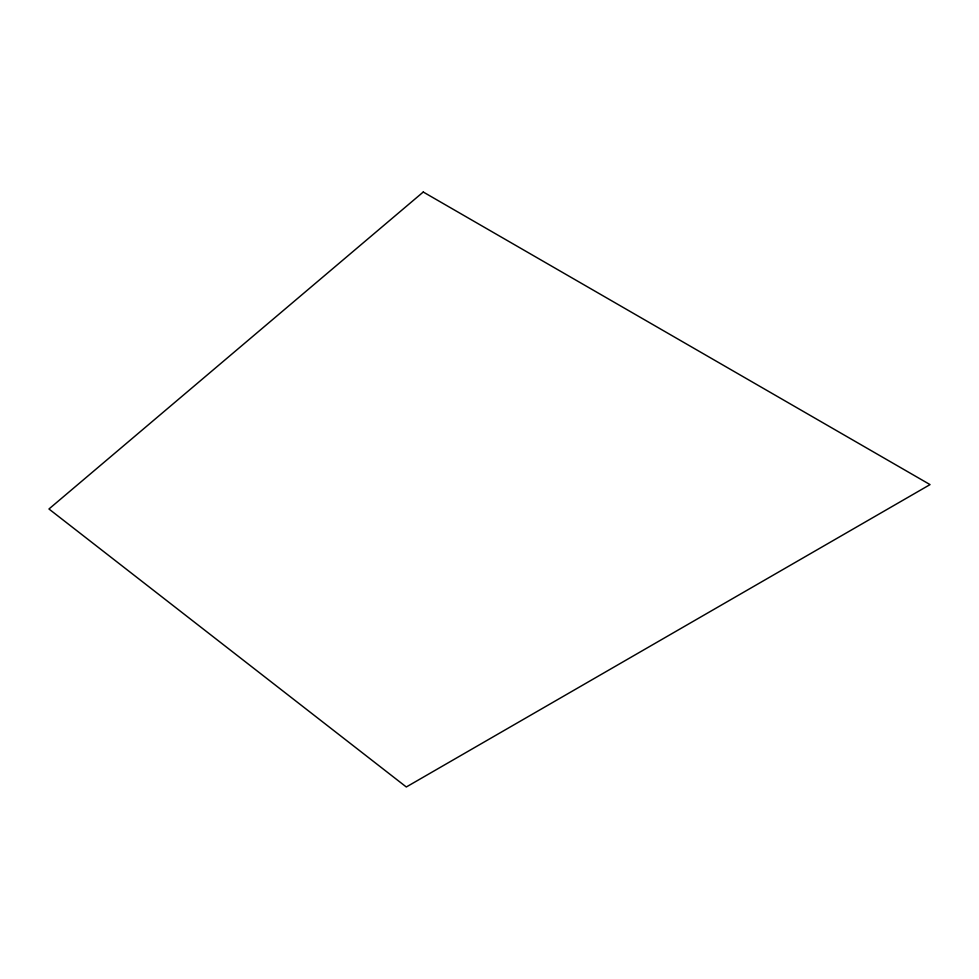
<?xml version="1.0" encoding="UTF-8"?>
<svg xmlns="http://www.w3.org/2000/svg" width="979" height="979" viewBox="0 0 979 979"><rect width="100%" height="100%" fill="white"/><g stroke="black" fill="none" stroke-linecap="round" stroke-linejoin="round"><path stroke-width="1.47" d="M423.258 192.019L48.95 508.994L406.309 786.981L930.05 484.605L423.258 192.019"/></g></svg>
